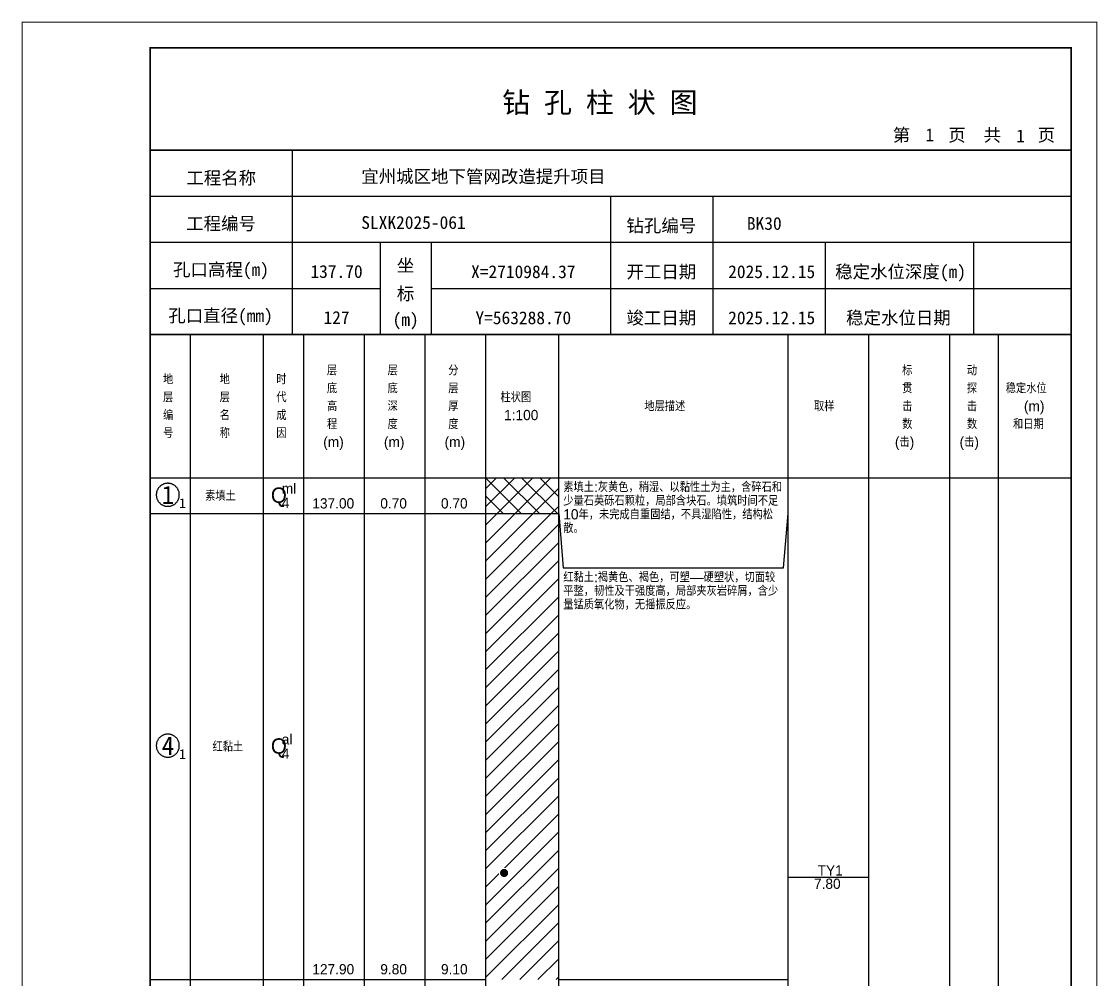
# Model space of a CAD drawing. Header units: millimetres. Extents: x 12489 to 89920, y 4630 to 4927.
# Drawn here: x 18869.3 to 19079.6, y 4739.7 to 4926.8 of the extents above; entities that cross this region are included whole.
import ezdxf
from ezdxf.enums import TextEntityAlignment as Align

# ---------------------------------------------------------------- set-up
doc = ezdxf.new("R2010")
doc.units = ezdxf.units.MM
doc.layers.add('GICAD_QUYANG', color=7, linetype='Continuous')
doc.layers.add('ZZT_TC', color=7, linetype='Continuous')
doc.styles.add('成果图图块', font='', dxfattribs={"height": 2.5})
doc.styles.add('成果图模板', font='')
doc.styles.add('成果图模板标题', font='simhei.ttf')
doc.styles.add('成果图表体', font='Comfont.shx', dxfattribs={"height": 2, "bigfont": 'Hztxt12a.shx'})
doc.styles.get('成果图图块').set_extended_font_data('FangSong_GB2312')
doc.styles.get('成果图模板').set_extended_font_data('FangSong_GB2312')

# ---------------------------------------------------------------- blocks, each defined once
blk = doc.blocks.new('DCBH-1-1-965', base_point=(0.3, -0.11))
at = {"layer": 'ZZT_TC', "color": 7}
blk.add_polyline3d([(-0.19, 2.31, 0), (-0.3, 2.31, 0), (-0.41, 2.3, 0), (-0.52, 2.29, 0), (-0.63, 2.27, 0), (-0.73, 2.24, 0), (-0.84, 2.21, 0), (-0.95, 2.18, 0), (-1.05, 2.14, 0), (-1.15, 2.09, 0), (-1.25, 2.04, 0), (-1.35, 1.99, 0), (-1.44, 1.93, 0), (-1.53, 1.87, 0), (-1.62, 1.8, 0), (-1.7, 1.73, 0), (-1.78, 1.65, 0), (-1.86, 1.57, 0), (-1.93, 1.49, 0), (-2, 1.4, 0), (-2.06, 1.31, 0), (-2.12, 1.22, 0), (-2.17, 1.12, 0), (-2.22, 1.02, 0), (-2.27, 0.92, 0), (-2.31, 0.82, 0), (-2.34, 0.71, 0), (-2.37, 0.61, 0), (-2.4, 0.5, 0), (-2.41, 0.39, 0), (-2.43, 0.28, 0), (-2.44, 0.17, 0), (-2.44, 0.06, 0), (-2.44, -0.05, 0), (-2.43, -0.16, 0), (-2.41, -0.27, 0), (-2.4, -0.38, 0), (-2.37, -0.49, 0), (-2.34, -0.6, 0), (-2.31, -0.7, 0), (-2.27, -0.8, 0), (-2.22, -0.9, 0), (-2.17, -1, 0), (-2.12, -1.1, 0), (-2.06, -1.19, 0), (-2, -1.28, 0), (-1.93, -1.37, 0), (-1.86, -1.45, 0), (-1.78, -1.53, 0), (-1.7, -1.61, 0), (-1.62, -1.68, 0), (-1.53, -1.75, 0), (-1.44, -1.81, 0), (-1.35, -1.87, 0), (-1.25, -1.93, 0), (-1.15, -1.98, 0), (-1.05, -2.02, 0), (-0.95, -2.06, 0), (-0.84, -2.1, 0), (-0.73, -2.13, 0), (-0.63, -2.15, 0), (-0.52, -2.17, 0), (-0.41, -2.18, 0), (-0.3, -2.19, 0), (-0.19, -2.19, 0), (-0.08, -2.19, 0), (0.03, -2.18, 0), (0.14, -2.17, 0), (0.25, -2.15, 0), (0.36, -2.13, 0), (0.47, -2.1, 0), (0.57, -2.06, 0), (0.67, -2.02, 0), (0.77, -1.98, 0), (0.87, -1.93, 0), (0.97, -1.87, 0), (1.06, -1.81, 0), (1.15, -1.75, 0), (1.24, -1.68, 0), (1.32, -1.61, 0), (1.4, -1.53, 0), (1.48, -1.45, 0), (1.55, -1.37, 0), (1.62, -1.28, 0), (1.68, -1.19, 0), (1.74, -1.1, 0), (1.8, -1, 0), (1.85, -0.9, 0), (1.89, -0.8, 0), (1.93, -0.7, 0), (1.97, -0.6, 0), (2, -0.49, 0), (2.02, -0.38, 0), (2.04, -0.27, 0), (2.05, -0.16, 0), (2.06, -0.05, 0), (2.06, 0.06, 0), (2.06, 0.17, 0), (2.05, 0.28, 0), (2.04, 0.39, 0), (2.02, 0.5, 0), (2, 0.61, 0), (1.97, 0.71, 0), (1.93, 0.82, 0), (1.89, 0.92, 0), (1.85, 1.02, 0), (1.8, 1.12, 0), (1.74, 1.22, 0), (1.68, 1.31, 0), (1.62, 1.4, 0), (1.55, 1.49, 0), (1.48, 1.57, 0), (1.4, 1.65, 0), (1.32, 1.73, 0), (1.24, 1.8, 0), (1.15, 1.87, 0), (1.06, 1.93, 0), (0.97, 1.99, 0), (0.87, 2.04, 0), (0.77, 2.09, 0), (0.67, 2.14, 0), (0.57, 2.18, 0), (0.47, 2.21, 0), (0.36, 2.24, 0), (0.25, 2.27, 0), (0.14, 2.29, 0), (0.03, 2.3, 0), (-0.08, 2.31, 0), (-0.19, 2.31, 0)], dxfattribs=at)
at = {"style": '成果图图块'}
blk.add_text('1', height=3.57, dxfattribs=at).set_placement((-0.16, -1.74), align=Align.CENTER)
blk.add_text('1', height=1.91, dxfattribs=at).set_placement((2.03, -2.53))
blk = doc.blocks.new('DCBH-1-1-966', base_point=(0.3, -0.11))
at = {"layer": 'ZZT_TC', "color": 7}
blk.add_polyline3d([(-0.19, 2.31, 0), (-0.3, 2.31, 0), (-0.41, 2.3, 0), (-0.52, 2.29, 0), (-0.63, 2.27, 0), (-0.73, 2.24, 0), (-0.84, 2.21, 0), (-0.95, 2.18, 0), (-1.05, 2.14, 0), (-1.15, 2.09, 0), (-1.25, 2.04, 0), (-1.35, 1.99, 0), (-1.44, 1.93, 0), (-1.53, 1.87, 0), (-1.62, 1.8, 0), (-1.7, 1.73, 0), (-1.78, 1.65, 0), (-1.86, 1.57, 0), (-1.93, 1.49, 0), (-2, 1.4, 0), (-2.06, 1.31, 0), (-2.12, 1.22, 0), (-2.17, 1.12, 0), (-2.22, 1.02, 0), (-2.27, 0.92, 0), (-2.31, 0.82, 0), (-2.34, 0.71, 0), (-2.37, 0.61, 0), (-2.4, 0.5, 0), (-2.41, 0.39, 0), (-2.43, 0.28, 0), (-2.44, 0.17, 0), (-2.44, 0.06, 0), (-2.44, -0.05, 0), (-2.43, -0.16, 0), (-2.41, -0.27, 0), (-2.4, -0.38, 0), (-2.37, -0.49, 0), (-2.34, -0.6, 0), (-2.31, -0.7, 0), (-2.27, -0.8, 0), (-2.22, -0.9, 0), (-2.17, -1, 0), (-2.12, -1.1, 0), (-2.06, -1.19, 0), (-2, -1.28, 0), (-1.93, -1.37, 0), (-1.86, -1.45, 0), (-1.78, -1.53, 0), (-1.7, -1.61, 0), (-1.62, -1.68, 0), (-1.53, -1.75, 0), (-1.44, -1.81, 0), (-1.35, -1.87, 0), (-1.25, -1.93, 0), (-1.15, -1.98, 0), (-1.05, -2.02, 0), (-0.95, -2.06, 0), (-0.84, -2.1, 0), (-0.73, -2.13, 0), (-0.63, -2.15, 0), (-0.52, -2.17, 0), (-0.41, -2.18, 0), (-0.3, -2.19, 0), (-0.19, -2.19, 0), (-0.08, -2.19, 0), (0.03, -2.18, 0), (0.14, -2.17, 0), (0.25, -2.15, 0), (0.36, -2.13, 0), (0.47, -2.1, 0), (0.57, -2.06, 0), (0.67, -2.02, 0), (0.77, -1.98, 0), (0.87, -1.93, 0), (0.97, -1.87, 0), (1.06, -1.81, 0), (1.15, -1.75, 0), (1.24, -1.68, 0), (1.32, -1.61, 0), (1.4, -1.53, 0), (1.48, -1.45, 0), (1.55, -1.37, 0), (1.62, -1.28, 0), (1.68, -1.19, 0), (1.74, -1.1, 0), (1.8, -1, 0), (1.85, -0.9, 0), (1.89, -0.8, 0), (1.93, -0.7, 0), (1.97, -0.6, 0), (2, -0.49, 0), (2.02, -0.38, 0), (2.04, -0.27, 0), (2.05, -0.16, 0), (2.06, -0.05, 0), (2.06, 0.06, 0), (2.06, 0.17, 0), (2.05, 0.28, 0), (2.04, 0.39, 0), (2.02, 0.5, 0), (2, 0.61, 0), (1.97, 0.71, 0), (1.93, 0.82, 0), (1.89, 0.92, 0), (1.85, 1.02, 0), (1.8, 1.12, 0), (1.74, 1.22, 0), (1.68, 1.31, 0), (1.62, 1.4, 0), (1.55, 1.49, 0), (1.48, 1.57, 0), (1.4, 1.65, 0), (1.32, 1.73, 0), (1.24, 1.8, 0), (1.15, 1.87, 0), (1.06, 1.93, 0), (0.97, 1.99, 0), (0.87, 2.04, 0), (0.77, 2.09, 0), (0.67, 2.14, 0), (0.57, 2.18, 0), (0.47, 2.21, 0), (0.36, 2.24, 0), (0.25, 2.27, 0), (0.14, 2.29, 0), (0.03, 2.3, 0), (-0.08, 2.31, 0), (-0.19, 2.31, 0)], dxfattribs=at)
at = {"style": '成果图图块'}
blk.add_text('4', height=3.57, dxfattribs=at).set_placement((-0.16, -1.74), align=Align.CENTER)
blk.add_text('1', height=1.91, dxfattribs=at).set_placement((2.03, -2.53))
blk = doc.blocks.new('gkqy1.dwg', base_point=(0.8, 0))
blk.add_wipeout([(-0.2, -0.2), (1.8, -0.2), (1.8, 1.8), (-0.2, 1.8)])
at = {"layer": 'GICAD_QUYANG'}
h = blk.add_hatch(color=7, dxfattribs=at)
edge = h.paths.add_edge_path()
edge.add_arc((0.8, 0.8), 0.8, 0, 360)
blk = doc.blocks.new('钻孔柱状图路桥昇龙制图梁世成校核莫家里.dwg30', base_point=(25, 236))
for p, q in [((52.82, 236), (52.82, 272)), ((25, 263), (205, 263)), ((115, 236), (115, 263)), ((135, 236), (135, 263)), ((25, 254), (205, 254)), ((70, 236), (70, 254)), ((80, 236), (80, 254)), ((157, 236), (157, 254)), ((185.95, 236), (185.95, 254)), ((25, 245), (70, 245)), ((80, 245), (205, 245))]:
    blk.add_line(p, q)
for points, const_width in [([(0, 0), (210, 0), (210, 297), (0, 297)], 0.25), ([(25, 5), (205, 5), (205, 292), (25, 292)], 0.3)]:
    blk.add_lwpolyline(points, close=True, dxfattribs=dict(const_width=const_width))
at = {"const_width": 0.3}
for points in [[(25, 272), (205, 272)], [(25, 236), (205, 236)]]:
    blk.add_lwpolyline(points, dxfattribs=at)
for s, height, style, p in [('钻 孔 柱 状 图', 4, '成果图模板标题', (93.8, 279.31)), ('第', 2.5, '成果图模板', (170.12, 273.7)), ('页', 2.5, '成果图模板', (180.96, 273.7)), ('共', 2.5, '成果图模板', (187.88, 273.7)), ('页', 2.5, '成果图模板', (198.44, 273.7)), ('工程名称', 2.5, '成果图模板', (32.07, 265.32)), ('宜州城区地下管网改造提升项目', 2.5, '成果图模板', (66.26, 265.61)), ('工程编号', 2.5, '成果图模板', (32.05, 256.41)), ('SLXK2025-061', 2.5, '成果图模板', (66.26, 256.61)), ('钻孔编号', 2.5, '成果图模板', (118.08, 256)), ('BK30', 2.5, '成果图模板', (141.61, 256.43)), ('孔口高程(m)', 2.5, '成果图模板', (29.48, 247.41)), ('坐', 2.5, '成果图模板', (73.21, 248.24)), ('开工日期', 2.5, '成果图模板', (118.08, 247)), ('稳定水位深度(m)', 2.5, '成果图模板', (158.86, 247)), ('标', 2.5, '成果图模板', (73.21, 242.7)), ('孔口直径(mm)', 2.5, '成果图模板', (28.54, 238.41)), ('(m) ', 2.5, '成果图模板', (72.38, 237.65)), ('竣工日期', 2.5, '成果图模板', (118.08, 238)), ('稳定水位日期', 2.5, '成果图模板', (160.99, 238))]:
    blk.add_text(s, height=height, dxfattribs=dict(style=style)).set_placement(p)
at = {"style": '成果图模板'}
for s, p in [('1', (177.35, 273.74)), ('1', (195.08, 273.53)), ('137.70', (61.43, 247.04)), ('X=2710984.37', (97.92, 247)), ('2025.12.15', (146.46, 247)), ('127', (61.43, 238.04)), ('Y=563288.70', (97.92, 238)), ('2025.12.15', (146.46, 238))]:
    blk.add_text(s, height=2.5, dxfattribs=at).set_placement(p, align=Align.CENTER)

msp = doc.modelspace()

# ---------------------------------------------------------------- hatches: boundary and pattern name
at = {"linetype": 'Continuous'}
h = msp.add_hatch(dxfattribs=at)
h.set_pattern_fill('GKSTT', scale=0.5, style=0, pattern_type=2)
h.set_pattern_definition([(45, (0, 0), (-1.76776695, 1.76776695), []), (135, (0, 0), (-1.76776695, -1.76776695), [])])
h.paths.add_polyline_path([(18960.06, 4830.71), (18974.29, 4830.71), (18974.29, 4837.71), (18960.06, 4837.71)])
h = msp.add_hatch(dxfattribs=at)
h.set_pattern_fill('GKNXT', scale=0.5, style=0, pattern_type=2)
h.set_pattern_definition([(45, (0, 0), (-1.76776695, 1.76776695), [])])
h.paths.add_polyline_path([(18960.06, 4739.71), (18974.29, 4739.71), (18974.29, 4830.71), (18960.06, 4830.71)])

# ---------------------------------------------------------------- linework, layer by layer
at = {"color": 0}
for p, q in [((18894.45, 4837.71), (18902.35, 4837.71)), ((18894.45, 4830.71), (18894.45, 4837.71)), ((18902.35, 4830.71), (18902.35, 4837.71)), ((18894.45, 4830.71), (18902.35, 4830.71)), ((18894.45, 4830.71), (18902.35, 4830.71)), ((18894.45, 4739.71), (18894.45, 4830.71)), ((18902.35, 4739.71), (18902.35, 4830.71)), ((18894.45, 4739.71), (18902.35, 4739.71))]:
    msp.add_line(p, q, dxfattribs=at)
for points in [[(18894.45, 4865.71), (18902.35, 4865.71)], [(18894.45, 4837.71), (18894.45, 4865.71)], [(18902.35, 4837.71), (18902.35, 4865.71)], [(18902.35, 4865.71), (18916.58, 4865.71)], [(18902.35, 4837.71), (18902.35, 4865.71)], [(18916.58, 4837.71), (18916.58, 4865.71)], [(18916.58, 4865.71), (18924.49, 4865.71)], [(18916.58, 4837.71), (18916.58, 4865.71)], [(18924.49, 4837.71), (18924.49, 4865.71)], [(18924.49, 4865.71), (18936.35, 4865.71)], [(18924.49, 4837.71), (18924.49, 4865.71)], [(18936.35, 4837.71), (18936.35, 4865.71)], [(18936.35, 4865.71), (18948.2, 4865.71)], [(18936.35, 4837.71), (18936.35, 4865.71)], [(18948.2, 4837.71), (18948.2, 4865.71)], [(18948.2, 4865.71), (18960.06, 4865.71)], [(18948.2, 4837.71), (18948.2, 4865.71)], [(18960.06, 4837.71), (18960.06, 4865.71)], [(18960.06, 4865.71), (18974.29, 4865.71)], [(18960.06, 4837.71), (18960.06, 4865.71)], [(18974.29, 4837.71), (18974.29, 4865.71)], [(18974.29, 4865.71), (19019.11, 4865.71)], [(18974.29, 4837.71), (18974.29, 4865.71)], [(19019.11, 4837.71), (19019.11, 4865.71)], [(19019.11, 4865.71), (19034.92, 4865.71)], [(19019.11, 4837.71), (19019.11, 4865.71)], [(19034.92, 4837.71), (19034.92, 4865.71)], [(19034.92, 4865.71), (19050.73, 4865.71)], [(19034.92, 4837.71), (19034.92, 4865.71)], [(19050.73, 4837.71), (19050.73, 4865.71)], [(19050.73, 4865.71), (19060.22, 4865.71)], [(19050.73, 4837.71), (19050.73, 4865.71)], [(19060.22, 4837.71), (19060.22, 4865.71)], [(19060.22, 4865.71), (19074.45, 4865.71)], [(19060.22, 4837.71), (19060.22, 4865.71)], [(19074.45, 4837.71), (19074.45, 4865.71)], [(18894.45, 4837.71), (18902.35, 4837.71)], [(18894.45, 4643.71), (18894.45, 4837.71)], [(18894.45, 4837.71), (18902.35, 4837.71)], [(18902.35, 4643.71), (18902.35, 4837.71)], [(18902.35, 4837.71), (18916.58, 4837.71)], [(18902.35, 4643.71), (18902.35, 4837.71)], [(18902.35, 4837.71), (18916.58, 4837.71)], [(18902.35, 4837.71), (18916.58, 4837.71)], [(18902.35, 4830.71), (18902.35, 4837.71)], [(18916.58, 4643.71), (18916.58, 4837.71)], [(18916.58, 4830.71), (18916.58, 4837.71)], [(18916.58, 4837.71), (18924.49, 4837.71)], [(18916.58, 4643.71), (18916.58, 4837.71)], [(18916.58, 4837.71), (18924.49, 4837.71)], [(18916.58, 4837.71), (18924.49, 4837.71)], [(18916.58, 4830.71), (18916.58, 4837.71)], [(18924.49, 4643.71), (18924.49, 4837.71)], [(18924.49, 4830.71), (18924.49, 4837.71)], [(18924.49, 4837.71), (18936.35, 4837.71)], [(18924.49, 4643.71), (18924.49, 4837.71)], [(18924.49, 4837.71), (18936.35, 4837.71)], [(18924.49, 4837.71), (18936.35, 4837.71)], [(18924.49, 4830.71), (18924.49, 4837.71)], [(18936.35, 4643.71), (18936.35, 4837.71)], [(18936.35, 4830.71), (18936.35, 4837.71)], [(18936.35, 4837.71), (18948.2, 4837.71)], [(18936.35, 4643.71), (18936.35, 4837.71)], [(18936.35, 4837.71), (18948.2, 4837.71)], [(18936.35, 4837.71), (18948.2, 4837.71)], [(18936.35, 4830.71), (18936.35, 4837.71)], [(18948.2, 4643.71), (18948.2, 4837.71)], [(18948.2, 4830.71), (18948.2, 4837.71)], [(18948.2, 4837.71), (18960.06, 4837.71)], [(18948.2, 4643.71), (18948.2, 4837.71)], [(18948.2, 4837.71), (18960.06, 4837.71)], [(18948.2, 4837.71), (18960.06, 4837.71)], [(18948.2, 4830.71), (18948.2, 4837.71)], [(18960.06, 4643.71), (18960.06, 4837.71)], [(18960.06, 4830.71), (18960.06, 4837.71)], [(18960.06, 4837.71), (18974.29, 4837.71)], [(18960.06, 4643.71), (18960.06, 4837.71)], [(18960.06, 4837.71), (18974.29, 4837.71)], [(18974.29, 4643.71), (18974.29, 4837.71)], [(18974.29, 4837.71), (19019.11, 4837.71)], [(18974.29, 4643.71), (18974.29, 4837.71)], [(18974.29, 4837.71), (19019.11, 4837.71)], [(18974.29, 4830.71), (18974.29, 4837.71)], [(19019.11, 4643.71), (19019.11, 4837.71)], [(19019.11, 4830.71), (19019.11, 4837.71)], [(19019.11, 4837.71), (19034.92, 4837.71)], [(19019.11, 4643.71), (19019.11, 4837.71)], [(19019.11, 4837.71), (19034.92, 4837.71)], [(19034.92, 4643.71), (19034.92, 4837.71)], [(19034.92, 4837.71), (19050.73, 4837.71)], [(19034.92, 4643.71), (19034.92, 4837.71)], [(19034.92, 4837.71), (19050.73, 4837.71)], [(19050.73, 4643.71), (19050.73, 4837.71)], [(19050.73, 4837.71), (19060.22, 4837.71)], [(19050.73, 4643.71), (19050.73, 4837.71)], [(19050.73, 4837.71), (19060.22, 4837.71)], [(19060.22, 4643.71), (19060.22, 4837.71)], [(19060.22, 4837.71), (19074.45, 4837.71)], [(19060.22, 4643.71), (19060.22, 4837.71)], [(19060.22, 4837.71), (19074.45, 4837.71)], [(19074.45, 4643.71), (19074.45, 4837.71)], [(18902.35, 4830.71), (18916.58, 4830.71)], [(18902.35, 4830.71), (18916.58, 4830.71)], [(18902.35, 4739.71), (18902.35, 4830.71)], [(18916.58, 4739.71), (18916.58, 4830.71)], [(18916.58, 4830.71), (18924.49, 4830.71)], [(18916.58, 4830.71), (18924.49, 4830.71)], [(18916.58, 4739.71), (18916.58, 4830.71)], [(18924.49, 4739.71), (18924.49, 4830.71)], [(18924.49, 4830.71), (18936.35, 4830.71)], [(18924.49, 4830.71), (18936.35, 4830.71)], [(18924.49, 4739.71), (18924.49, 4830.71)], [(18936.35, 4739.71), (18936.35, 4830.71)], [(18936.35, 4830.71), (18948.2, 4830.71)], [(18936.35, 4830.71), (18948.2, 4830.71)], [(18936.35, 4739.71), (18936.35, 4830.71)], [(18948.2, 4739.71), (18948.2, 4830.71)], [(18948.2, 4830.71), (18960.06, 4830.71)], [(18948.2, 4830.71), (18960.06, 4830.71)], [(18948.2, 4739.71), (18948.2, 4830.71)], [(18960.06, 4739.71), (18960.06, 4830.71)], [(18974.29, 4830.71), (18975.19, 4820.11)], [(18974.29, 4739.71), (18974.29, 4830.71)], [(19018.22, 4820.11), (19019.11, 4830.71)], [(19019.11, 4739.71), (19019.11, 4830.71)], [(18975.19, 4820.11), (19018.22, 4820.11)], [(19019.11, 4759.71), (19034.92, 4759.71)], [(18902.35, 4739.71), (18916.58, 4739.71)], [(18916.58, 4739.71), (18924.49, 4739.71)], [(18924.49, 4739.71), (18936.35, 4739.71)], [(18936.35, 4739.71), (18948.2, 4739.71)], [(18948.2, 4739.71), (18960.06, 4739.71)], [(18974.29, 4739.71), (19019.11, 4739.71)]]:
    msp.add_lwpolyline(points, dxfattribs=at)
at = {"color": 7, "flags": 128}
msp.add_lwpolyline([(18960.06, 4830.71), (18974.29, 4830.71)], dxfattribs=at)

# ---------------------------------------------------------------- block references
for name, p in [('DCBH-1-1-965', (18898.4, 4834.21)), ('DCBH-1-1-966', (18898.4, 4785.21))]:
    msp.add_blockref(name, p)

# ---------------------------------------------------------------- texts
at = {"color": 0, "style": '成果图表体'}
for s, height, p in [('层', 2, (18929, 4857.71)), ('层', 2, (18940.85, 4857.71)), ('分', 2, (18952.71, 4857.71)), ('标', 2, (19041.41, 4857.71)), ('动', 2, (19054.05, 4857.71)), ('地', 2, (18896.98, 4855.96)), ('地', 2, (18908.05, 4855.96)), ('时', 2, (18919.11, 4855.96)), ('底', 2, (18929, 4854.21)), ('底', 2, (18940.85, 4854.21)), ('层', 2, (18952.71, 4854.21)), ('贯', 2, (19041.41, 4854.21)), ('探', 2, (19054.05, 4854.21)), ('稳定水位', 2, (19061.65, 4854.21)), ('层', 2, (18896.98, 4852.46)), ('层', 2, (18908.05, 4852.46)), ('代', 2, (18919.11, 4852.46)), ('高', 2, (18929, 4850.71)), ('深', 2, (18940.85, 4850.71)), ('厚', 2, (18952.71, 4850.71)), ('柱状图', 2, (18962.91, 4852.46)), ('地层描述', 2, (18991.02, 4850.71)), ('取样', 2, (19024.18, 4850.71)), ('击', 2, (19041.41, 4850.71)), ('击', 2, (19054.05, 4850.71)), ('(m)', 2, (19065.2, 4850.71)), ('编', 2, (18896.98, 4848.96)), ('名', 2, (18908.05, 4848.96)), ('成', 2, (18919.11, 4848.96)), ('1:100', 2, (18963.62, 4848.96)), ('程', 2, (18929, 4847.21)), ('度', 2, (18940.85, 4847.21)), ('度', 2, (18952.71, 4847.21)), ('数', 2, (19041.41, 4847.21)), ('数', 2, (19054.05, 4847.21)), ('和日期', 2, (19063.07, 4847.21)), ('号', 2, (18896.98, 4845.46)), ('称', 2, (18908.05, 4845.46)), ('因', 2, (18919.11, 4845.46)), ('(m)', 2, (18928.28, 4843.71)), ('(m)', 2, (18940.14, 4843.71)), ('(m)', 2, (18952, 4843.71)), ('(击)', 2, (19039.99, 4843.71)), ('(击)', 2, (19052.63, 4843.71)), ('Q', 3, (18918.05, 4832.81)), ('ml', 2, (18920.18, 4834.61)), ('素填土', 2, (18905.2, 4833.21)), ('4', 2, (18920.18, 4831.81)), ('137.00', 2, (18926.15, 4831.71)), ('0.70', 2, (18939.43, 4831.71)), ('0.70', 2, (18951.29, 4831.71)), ('al', 2, (18920.18, 4785.61)), ('红黏土', 2, (18906.63, 4784.21)), ('Q', 3, (18918.05, 4783.81)), ('4', 2, (18920.18, 4782.81)), ('TY1', 2, (19024.89, 4760.01)), ('7.80', 2, (19024.18, 4757.41)), ('127.90', 2, (18926.15, 4740.71)), ('9.80', 2, (18939.43, 4740.71)), ('9.10', 2, (18951.29, 4740.71))]:
    msp.add_text(s, height=height, dxfattribs=at).set_placement(p)
at = {"color": 0, "char_height": 2, "width": 43.0292, "attachment_point": 1, "line_spacing_factor": 0.8, "style": '成果图表体'}
for s, insert in [('素填土:灰黄色，稍湿、以黏性土为主，含碎石和少量石英砾石颗粒，局部含块石。填筑时间不足10年，未完成自重固结，不具湿陷性，结构松散。', (18975.19, 4836.91)), ('红黏土:褐黄色、褐色，可塑—硬塑状，切面较平整，韧性及干强度高，局部夹灰岩碎屑，含少量锰质氧化物，无摇振反应。', (18975.19, 4819.31))]:
    msp.add_mtext(s, dxfattribs=dict(at, insert=insert))

# ---------------------------------------------------------------- next in the draw order: block references
msp.add_blockref('gkqy1.dwg', (18963.62, 4759.71))

# ---------------------------------------------------------------- next in the draw order: block references
msp.add_blockref('钻孔柱状图路桥昇龙制图梁世成校核莫家里.dwg30', (18894.45, 4865.71))

doc.saveas('drawing.dxf')
